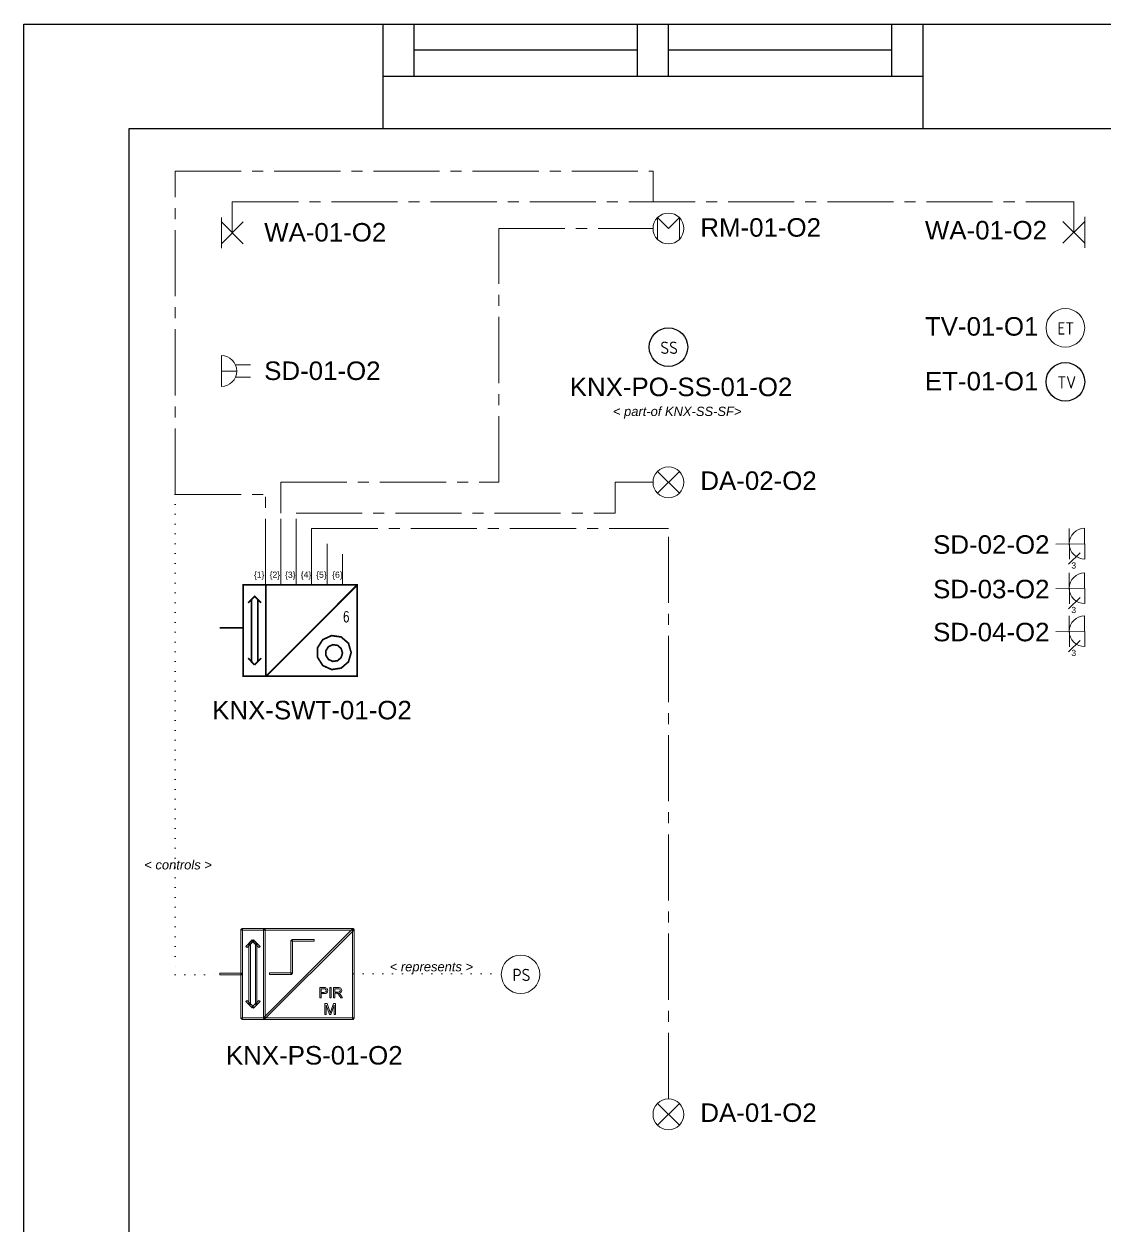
# Model space of a CAD drawing. Header units: millimetres. Extents: x 19292 to 34857, y 6929 to 26369.
# Drawn here: x 19292 to 22795, y 22475 to 26369 of the extents above; entities that cross this region are included whole.
import ezdxf
from ezdxf.enums import TextEntityAlignment as Align

# ---------------------------------------------------------------- set-up
doc = ezdxf.new("R2010")
doc.units = ezdxf.units.MM
doc.header["$LTSCALE"] = 10
doc.linetypes.add('AI-Linetype-20', pattern=[32.166085, 21.44411, -3.573992, 3.573992, -3.573992])
doc.linetypes.add('DOT2', pattern=[3.175, 0, -3.175])
for name, color, linetype in [('00-FP02-Walls', 7, 'Continuous'), ('00-FP02-Windows', 7, 'Continuous'), ('03-OG-O2-Outlets_Schematic', 7, 'Continuous'), ('04-OG-O2-Light_Schematic', 7, 'Continuous'), ('05-OG-O2-Media_Schematic', 7, 'Continuous'), ('05-OG-O2-Misc_Schematic', 7, 'Continuous'), ('05-OG-O2-Smart_Home', 7, 'Continuous'), ('08-OG-O2-Schematic_Description', 7, 'Continuous')]:
    doc.layers.add(name, color=color, linetype=linetype)
doc.styles.add('ISO Proportional', font='isocp.shx')
doc.styles.add('SN0', font='ROMANS', dxfattribs={"width": 0.002083})
doc.styles.get("Standard").update_dxf_attribs({"font": 'Arial.ttf'})

msp = doc.modelspace()

# ---------------------------------------------------------------- linework, layer by layer
at = {"layer": '00-FP02-Walls', "color": 7}
msp.add_lwpolyline([(22332.2, 26369), (23032.2, 26369), (27732.2, 26369), (29332.2, 26369), (29332.2, 25329), (29332.2, 22704), (29332.2, 19569), (29332.2, 18699), (29332.2, 16329), (27992.2, 16329), (20632.2, 16329), (19292.2, 16329), (19292.2, 26369), (20332.2, 26369)], close=True, dxfattribs=at)
msp.add_lwpolyline([(23032.2, 26029), (22332.2, 26029), (20332.2, 26029), (19632.2, 26029), (19632.2, 21419)], dxfattribs=at)
at = {"layer": '00-FP02-Windows', "color": 7}
for p, q in [((20557.2, 26199), (20557.2, 26369)), ((21282.2, 26199), (21282.2, 26369)), ((21382.2, 26199), (21382.2, 26369)), ((22107.2, 26199), (22107.2, 26369)), ((21282.2, 26284), (20557.2, 26284)), ((22107.2, 26284), (21382.2, 26284)), ((22207.2, 26199), (20457.2, 26199))]:
    msp.add_line(p, q, dxfattribs=at)
msp.add_lwpolyline([(22207.2, 26369), (22207.2, 26029), (20457.2, 26029), (20457.2, 26369)], close=True, dxfattribs=at)
at = {"layer": '03-OG-O2-Outlets_Schematic', "color": 7, "lineweight": 15}
for p, q in [((19932.2, 25293.9), (19932.2, 25193.9)), ((19982.2, 25243.9), (19932.2, 25243.9)), ((19978, 25264.1), (20026.7, 25264.1)), ((19978.3, 25224.5), (20026.7, 25224.5)), ((22682.5, 24633.9), (22682, 24733.9)), ((22732.5, 24634.2), (22732, 24734.2)), ((22732.2, 24684.2), (22638.3, 24683.1)), ((22682.5, 24489.6), (22682, 24589.6)), ((22732.5, 24489.9), (22732, 24589.9)), ((22732.2, 24539.9), (22638.3, 24538.8)), ((22682.5, 24350.2), (22682, 24450.2)), ((22732.5, 24350.5), (22732, 24450.5)), ((22732.2, 24400.5), (22638.3, 24399.5))]:
    msp.add_line(p, q, dxfattribs=at)
at = {"layer": '03-OG-O2-Outlets_Schematic', "color": 7}
for p, q in [((22717.3, 24654.4), (22680, 24617.4)), ((22717.3, 24510.1), (22680, 24473.1)), ((22717.3, 24370.7), (22680, 24333.8))]:
    msp.add_line(p, q, dxfattribs=at)
at = {"layer": '03-OG-O2-Outlets_Schematic', "color": 7, "lineweight": 15}
for centre, start, end in [((19932.2, 25243.9), 270, 90), ((22732.2, 24684.2), 90.3178, 270.3178), ((22732.2, 24539.9), 90.3178, 270.3178), ((22732.2, 24400.5), 90.3178, 270.3178)]:
    msp.add_arc(centre, 50, start, end, dxfattribs=at)
at = {"layer": '04-OG-O2-Light_Schematic', "color": 7, "lineweight": 20}
for p, q in [((19932.2, 25742), (19932.2, 25642)), ((22732.2, 25643.7), (22732.2, 25743.7)), ((19932.2, 25727.4), (20003, 25656.7)), ((20003, 25727.4), (19932.2, 25656.7)), ((22732.2, 25658.3), (22661.5, 25729)), ((22661.5, 25658.3), (22732.2, 25729)), ((21346.9, 24847.8), (21417.6, 24918.5)), ((21346.9, 24918.5), (21417.6, 24847.8)), ((21346.9, 22798.7), (21417.6, 22869.4)), ((21346.9, 22869.4), (21417.6, 22798.7))]:
    msp.add_line(p, q, dxfattribs=at)
for centre in [(21382.2, 24883.2), (21382.2, 22834)]:
    msp.add_circle(centre, 50, dxfattribs=at)
at = {"layer": '05-OG-O2-Media_Schematic', "color": 7, "lineweight": 20}
msp.add_circle((22669.7, 25384), 62.5, dxfattribs=at)
at = {"layer": '05-OG-O2-Media_Schematic', "color": 7}
msp.add_circle((22669.7, 25209), 62.5, dxfattribs=at)
at = {"layer": '05-OG-O2-Misc_Schematic', "color": 7, "lineweight": 15}
for p, q in [((21382.2, 25706), (21346.9, 25741.4)), ((21346.9, 25741.4), (21346.9, 25670.6)), ((21417.6, 25741.4), (21382.2, 25706)), ((21417.6, 25741.4), (21417.6, 25670.6))]:
    msp.add_line(p, q, dxfattribs=at)
msp.add_circle((21382.2, 25706), 50, dxfattribs=at)
at = {"layer": '05-OG-O2-Smart_Home', "color": 7}
msp.add_circle((21382.2, 25321.4), 62.5, dxfattribs=at)
at = {"layer": '05-OG-O2-Smart_Home', "color": 7, "lineweight": 15}
msp.add_circle((20902.6, 23287.9), 62.5, dxfattribs=at)
at = {"layer": '08-OG-O2-Schematic_Description', "color": 3, "linetype": 'AI-Linetype-20', "lineweight": 15}
for p, q in [((19782.2, 25892), (21332.2, 25892)), ((19782.2, 24843.1), (19782.2, 25892)), ((21332.2, 25792), (21332.2, 25892)), ((19967.6, 25792), (22696.9, 25792)), ((19967.6, 25692), (19967.6, 25792)), ((22696.9, 25693.7), (22696.9, 25793.7)), ((20832.2, 25706), (21332.2, 25706)), ((20832.2, 24883.2), (20832.2, 25706)), ((20124.9, 24783.2), (20124.9, 24883.2)), ((20124.9, 24883.2), (20832.2, 24883.2)), ((21209.2, 24883.2), (21332.2, 24883.2)), ((21209.2, 24783.2), (21209.2, 24883.2)), ((19782.2, 24843.1), (20074.9, 24843.1)), ((20074.9, 24550.4), (20074.9, 24843.1)), ((20124.9, 24550.4), (20124.9, 24783.2)), ((20174.9, 24550.4), (20174.9, 24783.2)), ((20174.9, 24783.2), (21209.2, 24783.2)), ((20224.9, 24550.4), (20224.9, 24733.2)), ((20224.9, 24733.2), (21382.2, 24733.2)), ((21382.2, 22884), (21382.2, 24733.2)), ((20274.9, 24550.4), (20274.9, 24683.2)), ((20324.9, 24550.4), (20324.9, 24650.4))]:
    msp.add_line(p, q, dxfattribs=at)
at = {"layer": '08-OG-O2-Schematic_Description', "color": 7, "linetype": 'DOT2', "lineweight": 15}
for points in [[(19782.2, 24843.1), (19782.2, 23286.7)], [(19782.2, 23286.7), (19927.3, 23286.7)], [(20360.4, 23289.3), (20840.1, 23289.3)]]:
    msp.add_lwpolyline(points, dxfattribs=at)
at = {"layer": '08-OG-O2-Schematic_Description', "color": 7, "linetype": 'Continuous', "lineweight": 15, "const_width": 5.48}
for points in [[(20003.3, 24550.4), (20076.9, 24550.4), (20076.9, 24254.4), (20003.3, 24254.4), (20003.3, 24550.4)], [(20076.9, 24550.4), (20372.8, 24550.4), (20372.8, 24254.4), (20076.9, 24254.4), (20076.9, 24550.4)], [(20372.8, 24550.4), (20077.6, 24254.4)], [(20040.1, 24513.6), (20018.9, 24492.5), (20040.1, 24513.6), (20061.2, 24492.5), (20040.1, 24513.6)], [(20029.9, 24503.4), (20029.9, 24302.2)], [(20050.2, 24503.4), (20050.2, 24302.2)], [(19927.3, 24411), (20002.5, 24411)], [(20353.3, 24331.1), (20344.5, 24361.2), (20320.8, 24381.7), (20289.8, 24386.2), (20261.3, 24373.2), (20244.3, 24346.9), (20244.3, 24315.6), (20261.2, 24289.2), (20289.7, 24276.1), (20320.7, 24280.6), (20344.4, 24301.1), (20353.3, 24331.1), (20353.3, 24331.1)], [(20325.1, 24329.6), (20320.7, 24344.4), (20309.1, 24354.5), (20293.8, 24356.7), (20279.7, 24350.3), (20271.4, 24337.4), (20271.4, 24321.9), (20279.7, 24308.9), (20293.7, 24302.5), (20309, 24304.7), (20320.7, 24314.8), (20325.1, 24329.6), (20325.1, 24329.6)], [(20040.1, 24291.2), (20018.9, 24313.2)], [(20061.2, 24313.2), (20040.1, 24291.2)]]:
    msp.add_lwpolyline(points, dxfattribs=at)
at = {"layer": '08-OG-O2-Schematic_Description', "color": 7, "linetype": 'Continuous', "lineweight": 15}
for points, knots in [([(20001.1, 23144.7), (20001.1, 23144.7), (19995.8, 23144.7), (19995.8, 23144.7), (19995.8, 23144.7), (19995.8, 23144.7), (19995.8, 23434), (19995.8, 23434), (19995.8, 23434), (19995.8, 23434), (20001.1, 23434), (20001.1, 23434), (20001.1, 23434), (20001.1, 23434), (20001.1, 23144.7), (20001.1, 23144.7)], [0, 0, 0, 0, 0.2, 0.2, 0.2, 0.2, 0.4, 0.4, 0.4, 0.4, 0.6, 0.6, 0.6, 0.6, 1, 1, 1, 1]), ([(19998.5, 23431.3), (19998.5, 23431.3), (19998.5, 23436.7), (19998.5, 23436.7), (19998.5, 23436.7), (19998.5, 23436.7), (20071.2, 23436.7), (20071.2, 23436.7), (20071.2, 23436.7), (20071.2, 23436.7), (20071.2, 23431.3), (20071.2, 23431.3), (20071.2, 23431.3), (20071.2, 23431.3), (19998.5, 23431.3), (19998.5, 23431.3)], [0, 0, 0, 0, 0.2, 0.2, 0.2, 0.2, 0.4, 0.4, 0.4, 0.4, 0.6, 0.6, 0.6, 0.6, 1, 1, 1, 1]), ([(20073.9, 23144.7), (20073.9, 23144.7), (20068.5, 23144.7), (20068.5, 23144.7), (20068.5, 23144.7), (20068.5, 23144.7), (20068.5, 23434), (20068.5, 23434), (20068.5, 23434), (20068.5, 23434), (20073.9, 23434), (20073.9, 23434), (20073.9, 23434), (20073.9, 23434), (20073.9, 23144.7), (20073.9, 23144.7)], [0, 0, 0, 0, 0.2, 0.2, 0.2, 0.2, 0.4, 0.4, 0.4, 0.4, 0.6, 0.6, 0.6, 0.6, 1, 1, 1, 1]), ([(20068.5, 23434), (20068.5, 23434), (20073.9, 23434), (20073.9, 23434), (20073.9, 23434), (20073.9, 23434), (20073.9, 23144.7), (20073.9, 23144.7), (20073.9, 23144.7), (20073.9, 23144.7), (20068.5, 23144.7), (20068.5, 23144.7), (20068.5, 23144.7), (20068.5, 23144.7), (20068.5, 23434), (20068.5, 23434)], [0, 0, 0, 0, 0.2, 0.2, 0.2, 0.2, 0.4, 0.4, 0.4, 0.4, 0.6, 0.6, 0.6, 0.6, 1, 1, 1, 1]), ([(20357.8, 23435.1), (20357.8, 23435.1), (20361.6, 23431.3), (20361.6, 23431.3), (20361.6, 23431.3), (20361.6, 23431.3), (20074.6, 23145.1), (20074.6, 23145.1), (20074.6, 23145.1), (20074.6, 23145.1), (20070.8, 23148.9), (20070.8, 23148.9), (20070.8, 23148.9), (20070.8, 23148.9), (20357.8, 23435.1), (20357.8, 23435.1)], [0, 0, 0, 0, 0.2, 0.2, 0.2, 0.2, 0.4, 0.4, 0.4, 0.4, 0.6, 0.6, 0.6, 0.6, 1, 1, 1, 1]), ([(20071.2, 23431.3), (20071.2, 23431.3), (20071.2, 23436.7), (20071.2, 23436.7), (20071.2, 23436.7), (20071.2, 23436.7), (20360.4, 23436.7), (20360.4, 23436.7), (20360.4, 23436.7), (20360.4, 23436.7), (20360.4, 23431.3), (20360.4, 23431.3), (20360.4, 23431.3), (20360.4, 23431.3), (20071.2, 23431.3), (20071.2, 23431.3)], [0, 0, 0, 0, 0.2, 0.2, 0.2, 0.2, 0.4, 0.4, 0.4, 0.4, 0.6, 0.6, 0.6, 0.6, 1, 1, 1, 1]), ([(20357.8, 23434), (20357.8, 23434), (20363.1, 23434), (20363.1, 23434), (20363.1, 23434), (20363.1, 23434), (20363.1, 23144.7), (20363.1, 23144.7), (20363.1, 23144.7), (20363.1, 23144.7), (20357.8, 23144.7), (20357.8, 23144.7), (20357.8, 23144.7), (20357.8, 23144.7), (20357.8, 23434), (20357.8, 23434)], [0, 0, 0, 0, 0.2, 0.2, 0.2, 0.2, 0.4, 0.4, 0.4, 0.4, 0.6, 0.6, 0.6, 0.6, 1, 1, 1, 1]), ([(20015.7, 23374.7), (20015.7, 23374.7), (20011.8, 23378.4), (20011.8, 23378.4), (20011.8, 23378.4), (20011.8, 23378.4), (20032.5, 23399.9), (20032.5, 23399.9), (20032.5, 23399.9), (20032.5, 23399.9), (20036.4, 23396.1), (20036.4, 23396.1), (20036.4, 23396.1), (20036.4, 23396.1), (20015.7, 23374.7), (20015.7, 23374.7)], [0, 0, 0, 0, 0.2, 0.2, 0.2, 0.2, 0.4, 0.4, 0.4, 0.4, 0.6, 0.6, 0.6, 0.6, 1, 1, 1, 1]), ([(20032.5, 23399.1), (20032.5, 23399.1), (20036.3, 23395.3), (20036.3, 23395.3), (20036.3, 23395.3), (20036.3, 23395.3), (20015.7, 23374.7), (20015.7, 23374.7), (20015.7, 23374.7), (20015.7, 23374.7), (20011.9, 23378.5), (20011.9, 23378.5), (20011.9, 23378.5), (20011.9, 23378.5), (20032.5, 23399.1), (20032.5, 23399.1)], [0, 0, 0, 0, 0.2, 0.2, 0.2, 0.2, 0.4, 0.4, 0.4, 0.4, 0.6, 0.6, 0.6, 0.6, 1, 1, 1, 1]), ([(20021.8, 23387.3), (20021.8, 23387.3), (20027.2, 23387.3), (20027.2, 23387.3), (20027.2, 23387.3), (20027.2, 23387.3), (20027.2, 23190.6), (20027.2, 23190.6), (20027.2, 23190.6), (20027.2, 23190.6), (20021.8, 23190.6), (20021.8, 23190.6), (20021.8, 23190.6), (20021.8, 23190.6), (20021.8, 23387.3), (20021.8, 23387.3)], [0, 0, 0, 0, 0.2, 0.2, 0.2, 0.2, 0.4, 0.4, 0.4, 0.4, 0.6, 0.6, 0.6, 0.6, 1, 1, 1, 1]), ([(20032.5, 23396.1), (20032.5, 23396.1), (20036.3, 23399.9), (20036.3, 23399.9), (20036.3, 23399.9), (20036.3, 23399.9), (20057.8, 23378.5), (20057.8, 23378.5), (20057.8, 23378.5), (20057.8, 23378.5), (20054, 23374.7), (20054, 23374.7), (20054, 23374.7), (20054, 23374.7), (20032.5, 23396.1), (20032.5, 23396.1)], [0, 0, 0, 0, 0.2, 0.2, 0.2, 0.2, 0.4, 0.4, 0.4, 0.4, 0.6, 0.6, 0.6, 0.6, 1, 1, 1, 1]), ([(20057.7, 23378.5), (20057.7, 23378.5), (20054, 23374.6), (20054, 23374.6), (20054, 23374.6), (20054, 23374.6), (20032.6, 23395.3), (20032.6, 23395.3), (20032.6, 23395.3), (20032.6, 23395.3), (20036.3, 23399.2), (20036.3, 23399.2), (20036.3, 23399.2), (20036.3, 23399.2), (20057.7, 23378.5), (20057.7, 23378.5)], [0, 0, 0, 0, 0.2, 0.2, 0.2, 0.2, 0.4, 0.4, 0.4, 0.4, 0.6, 0.6, 0.6, 0.6, 1, 1, 1, 1]), ([(20042.5, 23387.3), (20042.5, 23387.3), (20047.8, 23387.3), (20047.8, 23387.3), (20047.8, 23387.3), (20047.8, 23387.3), (20047.8, 23190.6), (20047.8, 23190.6), (20047.8, 23190.6), (20047.8, 23190.6), (20042.5, 23190.6), (20042.5, 23190.6), (20042.5, 23190.6), (20042.5, 23190.6), (20042.5, 23387.3), (20042.5, 23387.3)], [0, 0, 0, 0, 0.2, 0.2, 0.2, 0.2, 0.4, 0.4, 0.4, 0.4, 0.6, 0.6, 0.6, 0.6, 1, 1, 1, 1]), ([(20163.4, 23290.1), (20163.4, 23290.1), (20158, 23290.1), (20158, 23290.1), (20158, 23290.1), (20158, 23290.1), (20158, 23398), (20158, 23398), (20158, 23398), (20158, 23398), (20163.4, 23398), (20163.4, 23398), (20163.4, 23398), (20163.4, 23398), (20163.4, 23290.1), (20163.4, 23290.1)], [0, 0, 0, 0, 0.2, 0.2, 0.2, 0.2, 0.4, 0.4, 0.4, 0.4, 0.6, 0.6, 0.6, 0.6, 1, 1, 1, 1]), ([(20160.7, 23395.3), (20160.7, 23395.3), (20160.7, 23400.7), (20160.7, 23400.7), (20160.7, 23400.7), (20160.7, 23400.7), (20233.4, 23400.7), (20233.4, 23400.7), (20233.4, 23400.7), (20233.4, 23400.7), (20233.4, 23395.3), (20233.4, 23395.3), (20233.4, 23395.3), (20233.4, 23395.3), (20160.7, 23395.3), (20160.7, 23395.3)], [0, 0, 0, 0, 0.2, 0.2, 0.2, 0.2, 0.4, 0.4, 0.4, 0.4, 0.6, 0.6, 0.6, 0.6, 1, 1, 1, 1]), ([(19927.3, 23286.7), (19927.3, 23286.7), (19927.3, 23292), (19927.3, 23292), (19927.3, 23292), (19927.3, 23292), (19999.2, 23292), (19999.2, 23292), (19999.2, 23292), (19999.2, 23292), (19999.2, 23286.7), (19999.2, 23286.7), (19999.2, 23286.7), (19999.2, 23286.7), (19927.3, 23286.7), (19927.3, 23286.7)], [0, 0, 0, 0, 0.2, 0.2, 0.2, 0.2, 0.4, 0.4, 0.4, 0.4, 0.6, 0.6, 0.6, 0.6, 1, 1, 1, 1]), ([(20088.8, 23287.4), (20088.8, 23287.4), (20088.8, 23292.8), (20088.8, 23292.8), (20088.8, 23292.8), (20088.8, 23292.8), (20160.7, 23292.8), (20160.7, 23292.8), (20160.7, 23292.8), (20160.7, 23292.8), (20160.7, 23287.4), (20160.7, 23287.4), (20160.7, 23287.4), (20160.7, 23287.4), (20088.8, 23287.4), (20088.8, 23287.4)], [0, 0, 0, 0, 0.2, 0.2, 0.2, 0.2, 0.4, 0.4, 0.4, 0.4, 0.6, 0.6, 0.6, 0.6, 1, 1, 1, 1]), ([(20251.6, 23211.7), (20251.6, 23211.7), (20251.6, 23245.1), (20251.6, 23245.1), (20251.6, 23245.1), (20251.6, 23245.1), (20264.3, 23245.1), (20264.3, 23245.1), (20264.3, 23245.1), (20266.5, 23245.1), (20268.2, 23245), (20269.3, 23244.8), (20269.3, 23244.8), (20271, 23244.5), (20272.4, 23244), (20273.5, 23243.3), (20273.5, 23243.3), (20274.6, 23242.5), (20275.5, 23241.4), (20276.2, 23240), (20276.2, 23240), (20276.8, 23238.6), (20277.2, 23237.1), (20277.2, 23235.5), (20277.2, 23235.5), (20277.2, 23232.6), (20276.3, 23230.2), (20274.5, 23228.2), (20274.5, 23228.2), (20272.7, 23226.3), (20269.4, 23225.3), (20264.6, 23225.3), (20264.6, 23225.3), (20264.6, 23225.3), (20256.1, 23225.3), (20256.1, 23225.3), (20256.1, 23225.3), (20256.1, 23225.3), (20256.1, 23211.7), (20256.1, 23211.7), (20256.1, 23211.7), (20256.1, 23211.7), (20251.6, 23211.7), (20251.6, 23211.7)], [0, 0, 0, 0, 0.083333, 0.083333, 0.083333, 0.083333, 0.166667, 0.166667, 0.166667, 0.166667, 0.25, 0.25, 0.25, 0.25, 0.333333, 0.333333, 0.333333, 0.333333, 0.416667, 0.416667, 0.416667, 0.416667, 0.5, 0.5, 0.5, 0.5, 0.583333, 0.583333, 0.583333, 0.583333, 0.666667, 0.666667, 0.666667, 0.666667, 0.75, 0.75, 0.75, 0.75, 0.833333, 0.833333, 0.833333, 0.833333, 1, 1, 1, 1]), ([(20256.1, 23229.2), (20256.1, 23229.2), (20264.7, 23229.2), (20264.7, 23229.2), (20264.7, 23229.2), (20267.6, 23229.2), (20269.6, 23229.8), (20270.8, 23230.8), (20270.8, 23230.8), (20272, 23231.9), (20272.6, 23233.4), (20272.6, 23235.3), (20272.6, 23235.3), (20272.6, 23236.7), (20272.3, 23237.9), (20271.6, 23238.9), (20271.6, 23238.9), (20270.8, 23239.9), (20269.9, 23240.6), (20268.8, 23240.9), (20268.8, 23240.9), (20268, 23241.1), (20266.6, 23241.2), (20264.6, 23241.2), (20264.6, 23241.2), (20264.6, 23241.2), (20256.1, 23241.2), (20256.1, 23241.2), (20256.1, 23241.2), (20256.1, 23241.2), (20256.1, 23229.2), (20256.1, 23229.2)], [0, 0, 0, 0, 0.111111, 0.111111, 0.111111, 0.111111, 0.222222, 0.222222, 0.222222, 0.222222, 0.333333, 0.333333, 0.333333, 0.333333, 0.444444, 0.444444, 0.444444, 0.444444, 0.555556, 0.555556, 0.555556, 0.555556, 0.666667, 0.666667, 0.666667, 0.666667, 0.777778, 0.777778, 0.777778, 0.777778, 1, 1, 1, 1]), ([(20283.6, 23211.7), (20283.6, 23211.7), (20283.6, 23245.1), (20283.6, 23245.1), (20283.6, 23245.1), (20283.6, 23245.1), (20288, 23245.1), (20288, 23245.1), (20288, 23245.1), (20288, 23245.1), (20288, 23211.7), (20288, 23211.7), (20288, 23211.7), (20288, 23211.7), (20283.6, 23211.7), (20283.6, 23211.7)], [0, 0, 0, 0, 0.2, 0.2, 0.2, 0.2, 0.4, 0.4, 0.4, 0.4, 0.6, 0.6, 0.6, 0.6, 1, 1, 1, 1]), ([(20295.9, 23211.7), (20295.9, 23211.7), (20295.9, 23245.1), (20295.9, 23245.1), (20295.9, 23245.1), (20295.9, 23245.1), (20310.7, 23245.1), (20310.7, 23245.1), (20310.7, 23245.1), (20313.7, 23245.1), (20316, 23244.8), (20317.5, 23244.2), (20317.5, 23244.2), (20319.1, 23243.6), (20320.3, 23242.6), (20321.3, 23241.1), (20321.3, 23241.1), (20322.2, 23239.5), (20322.6, 23237.8), (20322.6, 23236), (20322.6, 23236), (20322.6, 23233.6), (20321.9, 23231.6), (20320.3, 23230), (20320.3, 23230), (20318.8, 23228.4), (20316.4, 23227.3), (20313.2, 23226.9), (20313.2, 23226.9), (20314.4, 23226.3), (20315.3, 23225.8), (20315.9, 23225.2), (20315.9, 23225.2), (20317.2, 23224), (20318.4, 23222.5), (20319.6, 23220.8), (20319.6, 23220.8), (20319.6, 23220.8), (20325.4, 23211.7), (20325.4, 23211.7), (20325.4, 23211.7), (20325.4, 23211.7), (20319.8, 23211.7), (20319.8, 23211.7), (20319.8, 23211.7), (20319.8, 23211.7), (20315.4, 23218.6), (20315.4, 23218.6), (20315.4, 23218.6), (20314.1, 23220.6), (20313, 23222.2), (20312.2, 23223.2), (20312.2, 23223.2), (20311.3, 23224.3), (20310.6, 23225.1), (20309.9, 23225.5), (20309.9, 23225.5), (20309.3, 23225.9), (20308.6, 23226.2), (20307.9, 23226.4), (20307.9, 23226.4), (20307.4, 23226.5), (20306.6, 23226.5), (20305.4, 23226.5), (20305.4, 23226.5), (20305.4, 23226.5), (20300.3, 23226.5), (20300.3, 23226.5), (20300.3, 23226.5), (20300.3, 23226.5), (20300.3, 23211.7), (20300.3, 23211.7), (20300.3, 23211.7), (20300.3, 23211.7), (20295.9, 23211.7), (20295.9, 23211.7)], [0, 0, 0, 0, 0.05, 0.05, 0.05, 0.05, 0.1, 0.1, 0.1, 0.1, 0.15, 0.15, 0.15, 0.15, 0.2, 0.2, 0.2, 0.2, 0.25, 0.25, 0.25, 0.25, 0.3, 0.3, 0.3, 0.3, 0.35, 0.35, 0.35, 0.35, 0.4, 0.4, 0.4, 0.4, 0.45, 0.45, 0.45, 0.45, 0.5, 0.5, 0.5, 0.5, 0.55, 0.55, 0.55, 0.55, 0.6, 0.6, 0.6, 0.6, 0.65, 0.65, 0.65, 0.65, 0.7, 0.7, 0.7, 0.7, 0.75, 0.75, 0.75, 0.75, 0.8, 0.8, 0.8, 0.8, 0.85, 0.85, 0.85, 0.85, 0.9, 0.9, 0.9, 0.9, 1, 1, 1, 1]), ([(20300.3, 23230.4), (20300.3, 23230.4), (20309.8, 23230.4), (20309.8, 23230.4), (20309.8, 23230.4), (20311.9, 23230.4), (20313.4, 23230.6), (20314.6, 23231), (20314.6, 23231), (20315.7, 23231.4), (20316.6, 23232.1), (20317.2, 23233), (20317.2, 23233), (20317.8, 23233.9), (20318.1, 23234.9), (20318.1, 23236), (20318.1, 23236), (20318.1, 23237.6), (20317.5, 23238.9), (20316.4, 23239.9), (20316.4, 23239.9), (20315.2, 23240.9), (20313.4, 23241.4), (20310.9, 23241.4), (20310.9, 23241.4), (20310.9, 23241.4), (20300.3, 23241.4), (20300.3, 23241.4), (20300.3, 23241.4), (20300.3, 23241.4), (20300.3, 23230.4), (20300.3, 23230.4)], [0, 0, 0, 0, 0.111111, 0.111111, 0.111111, 0.111111, 0.222222, 0.222222, 0.222222, 0.222222, 0.333333, 0.333333, 0.333333, 0.333333, 0.444444, 0.444444, 0.444444, 0.444444, 0.555556, 0.555556, 0.555556, 0.555556, 0.666667, 0.666667, 0.666667, 0.666667, 0.777778, 0.777778, 0.777778, 0.777778, 1, 1, 1, 1]), ([(20036.3, 23182.6), (20036.3, 23182.6), (20032.5, 23178.8), (20032.5, 23178.8), (20032.5, 23178.8), (20032.5, 23178.8), (20011.9, 23199.4), (20011.9, 23199.4), (20011.9, 23199.4), (20011.9, 23199.4), (20015.7, 23203.2), (20015.7, 23203.2), (20015.7, 23203.2), (20015.7, 23203.2), (20036.3, 23182.6), (20036.3, 23182.6)], [0, 0, 0, 0, 0.2, 0.2, 0.2, 0.2, 0.4, 0.4, 0.4, 0.4, 0.6, 0.6, 0.6, 0.6, 1, 1, 1, 1]), ([(20054, 23203.3), (20054, 23203.3), (20057.7, 23199.4), (20057.7, 23199.4), (20057.7, 23199.4), (20057.7, 23199.4), (20036.3, 23178.7), (20036.3, 23178.7), (20036.3, 23178.7), (20036.3, 23178.7), (20032.6, 23182.6), (20032.6, 23182.6), (20032.6, 23182.6), (20032.6, 23182.6), (20054, 23203.3), (20054, 23203.3)], [0, 0, 0, 0, 0.2, 0.2, 0.2, 0.2, 0.4, 0.4, 0.4, 0.4, 0.6, 0.6, 0.6, 0.6, 1, 1, 1, 1]), ([(20267.9, 23157.2), (20267.9, 23157.2), (20267.9, 23193.7), (20267.9, 23193.7), (20267.9, 23193.7), (20267.9, 23193.7), (20275.1, 23193.7), (20275.1, 23193.7), (20275.1, 23193.7), (20275.1, 23193.7), (20283.7, 23167.8), (20283.7, 23167.8), (20283.7, 23167.8), (20284.5, 23165.4), (20285.1, 23163.6), (20285.5, 23162.4), (20285.5, 23162.4), (20285.9, 23163.8), (20286.5, 23165.7), (20287.4, 23168.3), (20287.4, 23168.3), (20287.4, 23168.3), (20296.2, 23193.7), (20296.2, 23193.7), (20296.2, 23193.7), (20296.2, 23193.7), (20302.7, 23193.7), (20302.7, 23193.7), (20302.7, 23193.7), (20302.7, 23193.7), (20302.7, 23157.2), (20302.7, 23157.2), (20302.7, 23157.2), (20302.7, 23157.2), (20298, 23157.2), (20298, 23157.2), (20298, 23157.2), (20298, 23157.2), (20298, 23187.7), (20298, 23187.7), (20298, 23187.7), (20298, 23187.7), (20287.4, 23157.2), (20287.4, 23157.2), (20287.4, 23157.2), (20287.4, 23157.2), (20283, 23157.2), (20283, 23157.2), (20283, 23157.2), (20283, 23157.2), (20272.5, 23188.3), (20272.5, 23188.3), (20272.5, 23188.3), (20272.5, 23188.3), (20272.5, 23157.2), (20272.5, 23157.2), (20272.5, 23157.2), (20272.5, 23157.2), (20267.9, 23157.2), (20267.9, 23157.2)], [0, 0, 0, 0, 0.0625, 0.0625, 0.0625, 0.0625, 0.125, 0.125, 0.125, 0.125, 0.1875, 0.1875, 0.1875, 0.1875, 0.25, 0.25, 0.25, 0.25, 0.3125, 0.3125, 0.3125, 0.3125, 0.375, 0.375, 0.375, 0.375, 0.4375, 0.4375, 0.4375, 0.4375, 0.5, 0.5, 0.5, 0.5, 0.5625, 0.5625, 0.5625, 0.5625, 0.625, 0.625, 0.625, 0.625, 0.6875, 0.6875, 0.6875, 0.6875, 0.75, 0.75, 0.75, 0.75, 0.8125, 0.8125, 0.8125, 0.8125, 0.875, 0.875, 0.875, 0.875, 1, 1, 1, 1]), ([(20071.2, 23147.4), (20071.2, 23147.4), (20071.2, 23142), (20071.2, 23142), (20071.2, 23142), (20071.2, 23142), (19998.5, 23142), (19998.5, 23142), (19998.5, 23142), (19998.5, 23142), (19998.5, 23147.4), (19998.5, 23147.4), (19998.5, 23147.4), (19998.5, 23147.4), (20071.2, 23147.4), (20071.2, 23147.4)], [0, 0, 0, 0, 0.2, 0.2, 0.2, 0.2, 0.4, 0.4, 0.4, 0.4, 0.6, 0.6, 0.6, 0.6, 1, 1, 1, 1]), ([(20360.4, 23147.4), (20360.4, 23147.4), (20360.4, 23142), (20360.4, 23142), (20360.4, 23142), (20360.4, 23142), (20071.2, 23142), (20071.2, 23142), (20071.2, 23142), (20071.2, 23142), (20071.2, 23147.4), (20071.2, 23147.4), (20071.2, 23147.4), (20071.2, 23147.4), (20360.4, 23147.4), (20360.4, 23147.4)], [0, 0, 0, 0, 0.2, 0.2, 0.2, 0.2, 0.4, 0.4, 0.4, 0.4, 0.6, 0.6, 0.6, 0.6, 1, 1, 1, 1])]:
    msp.add_open_spline(points, degree=3, knots=knots, dxfattribs=at)

# ---------------------------------------------------------------- texts
at = {"layer": '03-OG-O2-Outlets_Schematic', "color": 7, "char_height": 60, "attachment_point": 1}
for s, insert in [('SD-01-O2', (20071.2, 25274.9)), ('SD-02-O2', (22240.7, 24711.4)), ('SD-03-O2', (22240.7, 24567.1)), ('SD-04-O2', (22240.7, 24427.7))]:
    msp.add_mtext_dynamic_manual_height_columns(s, width=466, gutter_width=12.5, heights=[0], dxfattribs=dict(at, insert=insert))
at = {"layer": '03-OG-O2-Outlets_Schematic', "color": 7, "lineweight": 15, "char_height": 20, "attachment_point": 1, "rotation": 0.3178}
for insert in [(22688.9, 24623.5), (22688.9, 24479.2), (22688.9, 24339.9)]:
    msp.add_mtext_dynamic_manual_height_columns('3', width=25, gutter_width=12.5, heights=[0], dxfattribs=dict(at, insert=insert))
at = {"layer": '04-OG-O2-Light_Schematic', "color": 7, "char_height": 60, "attachment_point": 1}
for s, insert in [('WA-01-O2', (20071.2, 25723.8)), ('WA-01-O2', (22214.1, 25730.5)), ('DA-02-O2', (21485.8, 24918.5)), ('DA-01-O2', (21485.8, 22869.4))]:
    msp.add_mtext_dynamic_manual_height_columns(s, width=466, gutter_width=12.5, heights=[0], dxfattribs=dict(at, insert=insert))
at = {"layer": '05-OG-O2-Media_Schematic', "color": 7, "char_height": 60, "attachment_point": 1}
for s, insert in [('TV-01-O1', (22214.1, 25418.7)), ('ET-01-O1', (22214.1, 25241.2))]:
    msp.add_mtext_dynamic_manual_height_columns(s, width=466, gutter_width=12.5, heights=[0], dxfattribs=dict(at, insert=insert))
at = {"layer": '05-OG-O2-Media_Schematic', "color": 7, "lineweight": 20, "insert": (22643.7, 25402), "char_height": 40, "attachment_point": 1, "style": 'ISO Proportional'}
msp.add_mtext_dynamic_manual_height_columns('ET', width=57, gutter_width=12.5, heights=[0], dxfattribs=at)
at = {"layer": '05-OG-O2-Media_Schematic', "color": 7, "insert": (22643.7, 25227), "char_height": 40, "attachment_point": 1, "style": 'ISO Proportional'}
msp.add_mtext_dynamic_manual_height_columns('TV', width=57, gutter_width=12.5, heights=[0], dxfattribs=at)
at = {"layer": '05-OG-O2-Misc_Schematic', "color": 7, "lineweight": 15, "insert": (21485.8, 25739.5), "char_height": 60, "attachment_point": 1}
msp.add_mtext_dynamic_manual_height_columns('RM-01-O2', width=391, gutter_width=12.5, heights=[0], dxfattribs=at)
at = {"layer": '05-OG-O2-Smart_Home', "color": 7, "insert": (21356.2, 25339.4), "char_height": 40, "attachment_point": 1, "style": 'ISO Proportional'}
msp.add_mtext_dynamic_manual_height_columns('SS', width=57, gutter_width=12.5, heights=[0], dxfattribs=at)
at = {"layer": '05-OG-O2-Smart_Home', "color": 7, "lineweight": 15, "insert": (20876.6, 23305.9), "char_height": 40, "attachment_point": 1, "style": 'ISO Proportional'}
msp.add_mtext_dynamic_manual_height_columns('PS', width=57, gutter_width=12.5, heights=[0], dxfattribs=at)
at = {"layer": '08-OG-O2-Schematic_Description', "color": 7, "linetype": 'Continuous', "lineweight": 15, "style": 'SN0', "width": 0.758019}
msp.add_text('6', height=34.5, dxfattribs=at).set_placement((20326.6, 24430.2), (20347.8, 24430.2), align=Align.FIT)
at = {"layer": '08-OG-O2-Schematic_Description', "color": 7, "lineweight": 15, "attachment_point": 1}
for s, width, heights, insert, char_height in [('KNX-PO-SS-01-O2', 435, [62.1], (21062.1, 25222.5), 60), ('\\pxi-3,l4,t4;{\\fArial|b0|i1|c0|p34;< part-of KNX-SS-SF>}', 486, [0], (21172.2, 25128.2), 30), ('\\{1\\}', 36, [0], (20037.8, 24593.6), 20), ('\\{2\\}', 36, [0], (20088.8, 24593.6), 20), ('\\{3\\}', 36, [0], (20138.8, 24593.6), 20), ('\\{4\\}', 36, [0], (20189.8, 24593.6), 20), ('\\{5\\}', 36, [0], (20239.8, 24593.6), 20), ('\\{6\\}', 36, [0], (20291.5, 24593.6), 20), ('KNX-SWT-01-O2', 597, [62], (19902.6, 24174.6), 60), ('\\pxi-3,l4,t4;{\\fArial|b0|i1|c0|p34;< controls >}', 278.644, [0], (19652.4, 23658.1), 30), ('\\pxi-3,l4,t4;{\\fArial|b0|i1|c0|p34;< represents >}', 329, [0], (20448.3, 23327.7), 30), ('KNX-PS-01-O2', 499.381, [0], (19947.2, 23055.4), 60)]:
    msp.add_mtext_dynamic_manual_height_columns(s, width=width, gutter_width=12.5, heights=heights, dxfattribs=dict(at, insert=insert, char_height=char_height))

doc.saveas('drawing.dxf')
